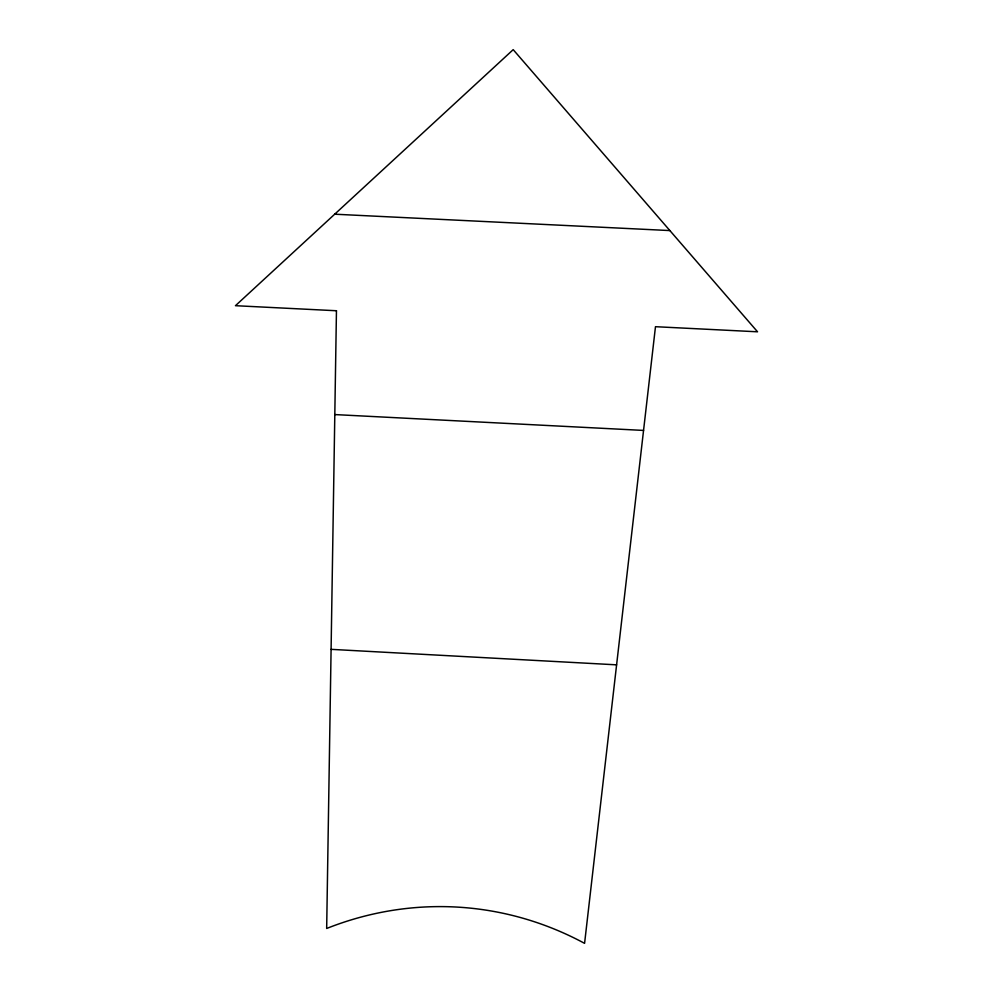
<?xml version="1.0" encoding="UTF-8"?>
<svg xmlns="http://www.w3.org/2000/svg" width="993" height="993" viewBox="0 0 993 993"><rect width="100%" height="100%" fill="white"/><g stroke="black" fill="none" stroke-linecap="round" stroke-linejoin="round"><path stroke-width="1.49" d="M334.691 214.203L669.878 230.575M334.815 414.577L643.563 430.428M331.091 649.348L616.603 664.838M336.453 310.747L326.672 928.467A364.021 330.992 -85.4 0 1 584.579 943.35L655.479 326.697L757.547 331.799L513.195 49.65L235.453 305.695L336.453 310.747"/></g></svg>
